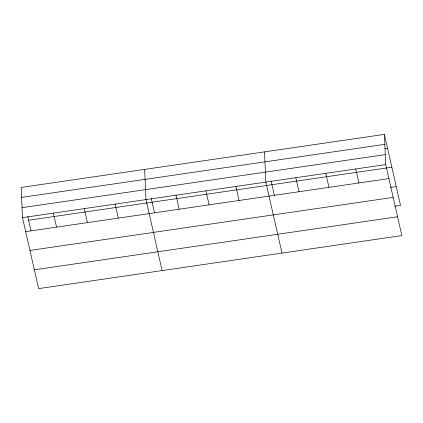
<?xml version="1.0" encoding="UTF-8"?>
<svg xmlns="http://www.w3.org/2000/svg" width="423" height="423" viewBox="0 0 423 423"><rect width="100%" height="100%" fill="white"/><g stroke="black" fill="none" stroke-linecap="round" stroke-linejoin="round"><path stroke-width="0.63" d="M384.385 134.382L21.15 187.431L22.488 217.628L38.615 288.618L401.85 235.569L385.723 164.579L384.385 134.382L400.512 205.372L394.648 206.228M21.594 197.398L384.824 144.349M384.962 148.774L387.568 148.394M22.049 207.667L385.279 154.617M22.488 217.628L385.723 164.579M28.605 220.246L391.841 167.196M25.671 231.64L388.906 178.591M390.376 187.426L396.24 186.569M29.943 250.442L393.179 197.393M34.348 269.816L397.578 216.766M355.754 168.957L358.937 182.969M325.789 173.335L328.972 187.347M295.82 177.713L299.003 191.719M271.117 180.944L274.384 195.326M281.982 253.076L265.856 182.086L264.518 151.889M235.886 186.464L239.069 200.476M205.922 190.842L209.105 204.848M175.957 195.215L179.141 209.226M151.249 198.45L154.517 212.832M162.115 270.577L145.988 199.593L144.65 169.396M115.114 204.103L118.297 218.115M84.24 208.613L87.424 222.62M53.361 213.118L56.545 227.13M27.749 216.486L31.016 230.868"/></g></svg>
